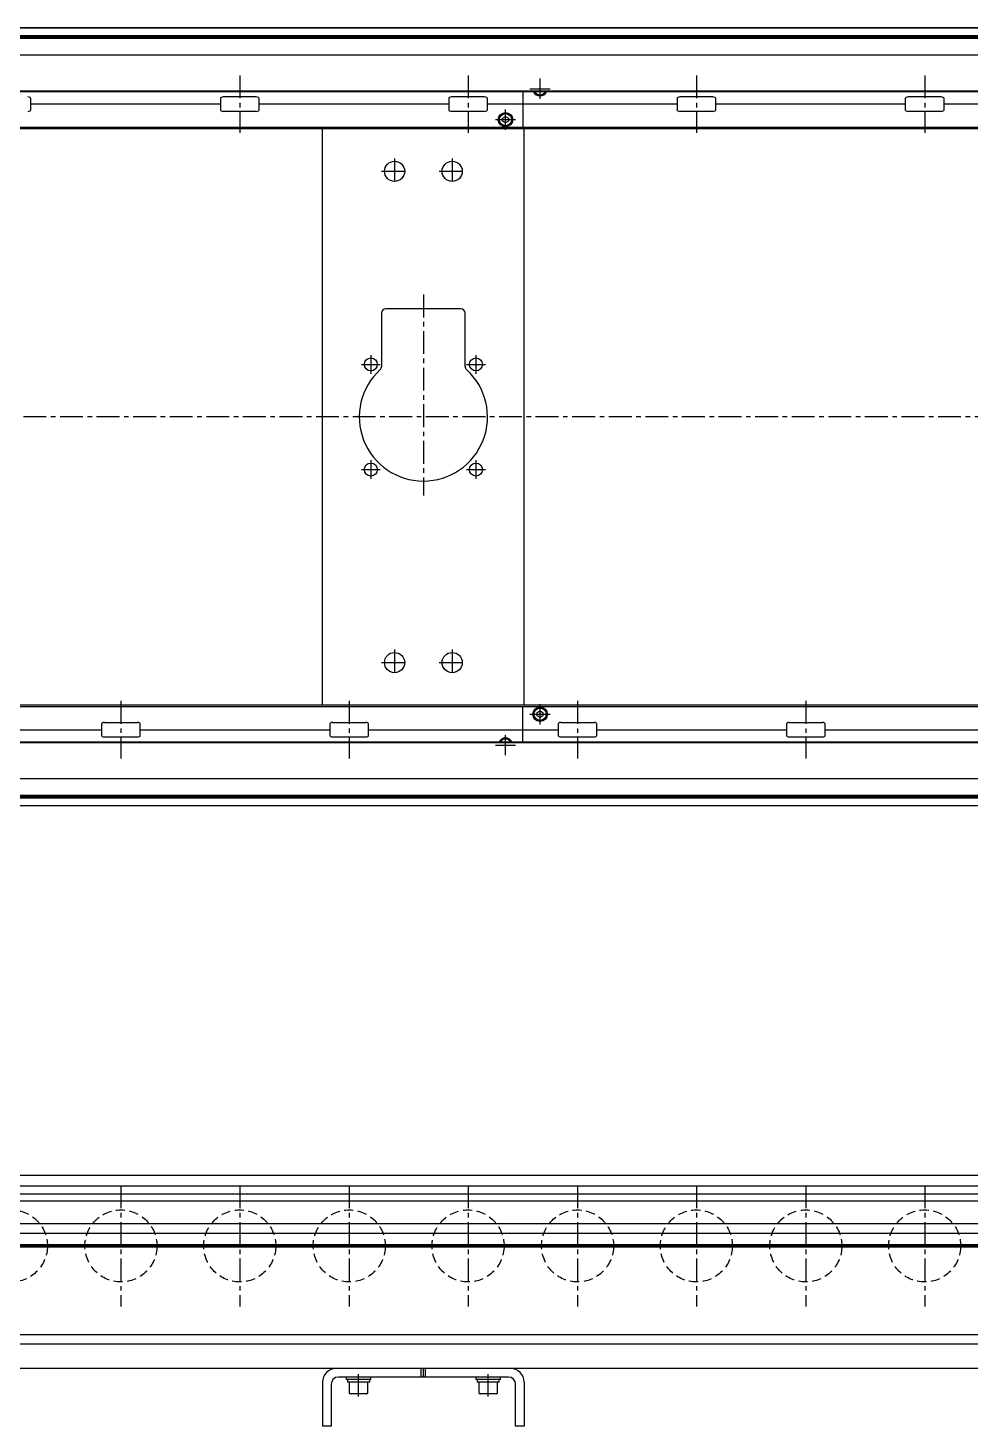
# Model space of a CAD drawing. Extents: x -10 to 4024, y -8 to 1051.
# Drawn here: x 2009 to 2663, y 28 to 998 of the extents above; entities that cross this region are included whole.
import ezdxf

# ---------------------------------------------------------------- set-up
doc = ezdxf.new("R2010")
doc.units = 0
doc.header["$LTSCALE"] = 0.5
doc.linetypes.add('CENTER', pattern=[50.8, 31.75, -6.35, 6.35, -6.35])
doc.linetypes.add('DASHED', pattern=[19.05, 12.7, -6.35])
for name, color, linetype in [('MSM_CENTER', 1, 'CENTER'), ('MSM_CONTINUOUS', 7, 'CONTINUOUS'), ('MSM_DASHED', 4, 'DASHED')]:
    doc.layers.add(name, color=color, linetype=linetype)

msp = doc.modelspace()

# ---------------------------------------------------------------- linework, layer by layer
at = {"layer": 'MSM_CENTER'}
for p, q in [((2155.65, 965.5), (2155.65, 925.5)), ((2314.15, 965.5), (2314.15, 925.5)), ((2364.15, 949.25), (2364.15, 963.25)), ((2472.65, 965.5), (2472.65, 925.5)), ((2631.15, 965.5), (2631.15, 925.5)), ((2357.15, 956.25), (2371.15, 956.25)), ((2340.15, 927.75), (2340.15, 941.75)), ((2333.15, 934.75), (2347.15, 934.75)), ((2263.15, 907.9), (2263.15, 889.9)), ((2303.15, 907.9), (2303.15, 889.9)), ((2254.15, 898.9), (2272.15, 898.9)), ((2294.15, 898.9), (2312.15, 898.9)), ((2283.15, 813.4), (2283.15, 673.9)), ((2246.65, 771.4), (2246.65, 758.4)), ((2319.65, 771.4), (2319.65, 758.4)), ((2240.15, 764.9), (2253.15, 764.9)), ((2313.15, 764.9), (2326.15, 764.9)), ((3316.75, 728.4), (359.65, 728.4)), ((2240.15, 691.9), (2253.15, 691.9)), ((2246.65, 698.4), (2246.65, 685.4)), ((2313.15, 691.9), (2326.15, 691.9)), ((2319.65, 698.4), (2319.65, 685.4)), ((2263.15, 566.9), (2263.15, 548.9)), ((2303.15, 566.9), (2303.15, 548.9)), ((2254.15, 557.9), (2272.15, 557.9)), ((2294.15, 557.9), (2312.15, 557.9)), ((2073.15, 531.3), (2073.15, 491.3)), ((2231.65, 531.3), (2231.65, 491.3)), ((2364.15, 515.05), (2364.15, 529.05)), ((2390.15, 531.3), (2390.15, 491.3)), ((2548.65, 531.3), (2548.65, 491.3)), ((2357.15, 522.05), (2371.15, 522.05)), ((2340.15, 493.55), (2340.15, 507.55)), ((2333.15, 500.55), (2347.15, 500.55)), ((2073.15, 195), (2073.15, 111)), ((2155.65, 195), (2155.65, 111)), ((2231.65, 195), (2231.65, 111)), ((2314.15, 195), (2314.15, 111)), ((2390.15, 195), (2390.15, 111)), ((2472.65, 195), (2472.65, 111)), ((2548.65, 195), (2548.65, 111)), ((2631.15, 195), (2631.15, 111)), ((367.15, 153), (3307.15, 153)), ((2238.15, 48.4), (2238.15, 64)), ((2328.15, 48.4), (2328.15, 64))]:
    msp.add_line(p, q, dxfattribs=at)
at = {"layer": 'MSM_CONTINUOUS'}
for p, q in [((3306.75, 998.4), (370.55, 998.4)), ((3305.15, 998.35), (372.15, 998.35)), ((3280.48, 992.92), (396.82, 992.92)), ((3280.48, 991.18), (396.82, 991.18)), ((3280.4, 992.05), (396.9, 992.05)), ((3305.15, 979.55), (372.15, 979.55)), ((3305.15, 954.15), (372.15, 954.15)), ((3305.15, 954.55), (422.15, 954.55)), ((2352.15, 954.15), (2352.15, 929.4)), ((2364.15, 953.94), (2363.79, 954.15)), ((2364.51, 954.15), (2364.15, 953.94)), ((2010.59, 941.5), (2010.59, 949.5)), ((2142.21, 945.5), (2010.59, 945.5)), ((2142.21, 949.5), (2142.21, 941.5)), ((2167.12, 950.5), (2144.18, 950.5)), ((2169.09, 941.5), (2169.09, 949.5)), ((2300.71, 945.5), (2169.09, 945.5)), ((2300.71, 949.5), (2300.71, 941.5)), ((2325.62, 950.5), (2302.68, 950.5)), ((2327.59, 941.5), (2327.59, 949.5)), ((2459.21, 945.5), (2327.59, 945.5)), ((2459.21, 949.5), (2459.21, 941.5)), ((2484.12, 950.5), (2461.18, 950.5)), ((2486.09, 941.5), (2486.09, 949.5)), ((2617.71, 945.5), (2486.09, 945.5)), ((2617.71, 949.5), (2617.71, 941.5)), ((2642.62, 950.5), (2619.68, 950.5)), ((2644.59, 941.5), (2644.59, 949.5)), ((2776.21, 945.5), (2644.59, 945.5)), ((2167.12, 940.5), (2144.18, 940.5)), ((2325.62, 940.5), (2302.68, 940.5)), ((2338.15, 935.9), (2340.15, 937.06)), ((2338.15, 933.6), (2338.15, 935.9)), ((2340.15, 932.44), (2338.15, 933.6)), ((2340.15, 937.06), (2342.15, 935.9)), ((2342.15, 933.6), (2340.15, 932.44)), ((2342.15, 935.9), (2342.15, 933.6)), ((2484.12, 940.5), (2461.18, 940.5)), ((2642.62, 940.5), (2619.68, 940.5)), ((3303.15, 929.4), (450.15, 929.4)), ((3306.75, 928.4), (450.15, 928.4)), ((2213.15, 528.4), (2213.15, 928.4)), ((2353.15, 528.4), (2353.15, 928.4)), ((2254.15, 800.4), (2254.15, 763.5)), ((2309.15, 803.4), (2257.15, 803.4)), ((2312.15, 763.5), (2312.15, 800.4)), ((3306.75, 528.4), (450.15, 528.4)), ((450.15, 527.4), (3303.15, 527.4)), ((2352.15, 502.65), (2352.15, 527.4)), ((2362.15, 523.2), (2364.15, 524.36)), ((2364.15, 524.36), (2366.15, 523.2)), ((2059.71, 515.3), (2059.71, 507.3)), ((2061.68, 516.3), (2084.62, 516.3)), ((2086.59, 507.3), (2086.59, 515.3)), ((2218.21, 515.3), (2218.21, 507.3)), ((2220.18, 516.3), (2243.12, 516.3)), ((2245.09, 507.3), (2245.09, 515.3)), ((2362.15, 520.9), (2362.15, 523.2)), ((2364.15, 519.74), (2362.15, 520.9)), ((2366.15, 520.9), (2364.15, 519.74)), ((2366.15, 523.2), (2366.15, 520.9)), ((2376.71, 515.3), (2376.71, 507.3)), ((2378.68, 516.3), (2401.62, 516.3)), ((2403.59, 507.3), (2403.59, 515.3)), ((2535.21, 515.3), (2535.21, 507.3)), ((2537.18, 516.3), (2560.12, 516.3)), ((2562.09, 507.3), (2562.09, 515.3)), ((1928.09, 511.3), (2059.71, 511.3)), ((2061.68, 506.3), (2084.62, 506.3)), ((2086.59, 511.3), (2218.21, 511.3)), ((2220.18, 506.3), (2243.12, 506.3)), ((2245.09, 511.3), (2376.71, 511.3)), ((2378.68, 506.3), (2401.62, 506.3)), ((2403.59, 511.3), (2535.21, 511.3)), ((2537.18, 506.3), (2560.12, 506.3)), ((2562.09, 511.3), (2693.71, 511.3)), ((3305.15, 502.65), (372.15, 502.65)), ((3305.15, 502.25), (422.15, 502.25)), ((2339.79, 502.65), (2340.15, 502.86)), ((2340.15, 502.86), (2340.51, 502.65)), ((3305.15, 477.25), (372.15, 477.25)), ((3306.75, 458.4), (370.55, 458.4)), ((3305.15, 458.45), (372.15, 458.45)), ((3280.48, 465.62), (396.82, 465.62)), ((3280.48, 463.88), (396.82, 463.88)), ((3280.4, 464.75), (396.9, 464.75)), ((3305.15, 202), (372.15, 202)), ((3305.15, 194.6), (674.31, 194.6)), ((3189.15, 189), (676.55, 189)), ((3189.15, 184), (678.55, 184)), ((3089.15, 168.25), (667.15, 168.25)), ((3089.15, 161.75), (682.15, 161.75)), ((3089.15, 153.87), (682.15, 153.87)), ((3089.15, 153), (682.15, 153)), ((3089.15, 152.13), (682.15, 152.13)), ((3089.15, 91.25), (682.15, 91.25)), ((3089.15, 84.75), (679.65, 84.75)), ((3306.75, 68), (472.15, 68)), ((2281.65, 62), (2281.65, 68)), ((2283.15, 62), (2283.15, 68)), ((2284.65, 62), (2284.65, 68)), ((2213.15, 58.5), (2213.15, 28)), ((2342.15, 62), (2224.15, 62)), ((2229.65, 62), (2229.65, 60.4)), ((2246.65, 60.4), (2229.65, 60.4)), ((2230.45, 60.4), (2230.45, 58.4)), ((2245.85, 58.4), (2230.45, 58.4)), ((2231.65, 58.4), (2231.65, 51.2)), ((2244.65, 51.2), (2244.65, 58.4)), ((2245.85, 58.4), (2245.85, 60.4)), ((2246.65, 60.4), (2246.65, 62)), ((2319.65, 62), (2319.65, 60.4)), ((2336.65, 60.4), (2319.65, 60.4)), ((2320.45, 60.4), (2320.45, 58.4)), ((2335.85, 58.4), (2320.45, 58.4)), ((2321.65, 58.4), (2321.65, 51.2)), ((2334.65, 51.2), (2334.65, 58.4)), ((2335.85, 58.4), (2335.85, 60.4)), ((2336.65, 60.4), (2336.65, 62)), ((2353.15, 58.5), (2353.15, 28)), ((2219.15, 57), (2219.15, 28)), ((2243.85, 50.4), (2232.45, 50.4)), ((2333.85, 50.4), (2322.45, 50.4)), ((2347.15, 28), (2347.15, 57)), ((2219.15, 28), (2213.15, 28)), ((2353.15, 28), (2347.15, 28))]:
    msp.add_line(p, q, dxfattribs=at)
for centre, radius in [((2340.15, 934.75), 5), ((2340.15, 934.75), 4.25), ((2263.15, 898.9), 7), ((2303.15, 898.9), 7), ((2246.65, 764.9), 4.5), ((2319.65, 764.9), 4.5), ((2246.65, 691.9), 4.5), ((2319.65, 691.9), 4.5), ((2263.15, 557.9), 7), ((2303.15, 557.9), 7), ((2364.15, 522.05), 5), ((2364.15, 522.05), 4.25)]:
    msp.add_circle(centre, radius, dxfattribs=at)
for centre, radius, start, end in [((2364.15, 956.25), 5, 204.83459, 335.16541), ((2364.15, 956.25), 4.25, 209.61158, 330.38842), ((2008.64, 947.09), 3.41, 64.75463, 90.33127), ((2009.72, 949.38), 0.882, 7.89725, 64.46719), ((2009.72, 941.62), 0.882, 295.53281, 352.10275), ((2143.08, 949.38), 0.882, 115.53281, 172.10275), ((2143.08, 941.62), 0.882, 187.89725, 244.46719), ((2144.16, 947.09), 3.41, 89.66873, 115.24537), ((2167.14, 947.09), 3.41, 64.75463, 90.33127), ((2168.22, 949.38), 0.882, 7.89725, 64.46719), ((2168.22, 941.62), 0.882, 295.53281, 352.10275), ((2301.58, 949.38), 0.882, 115.53281, 172.10275), ((2301.58, 941.62), 0.882, 187.89725, 244.46719), ((2302.66, 947.09), 3.41, 89.66873, 115.24537), ((2325.64, 947.09), 3.41, 64.75463, 90.33127), ((2326.72, 949.38), 0.882, 7.89725, 64.46719), ((2326.72, 941.62), 0.882, 295.53281, 352.10275), ((2460.08, 949.38), 0.882, 115.53281, 172.10275), ((2460.08, 941.62), 0.882, 187.89725, 244.46719), ((2461.16, 947.09), 3.41, 89.66873, 115.24537), ((2484.14, 947.09), 3.41, 64.75463, 90.33127), ((2485.22, 949.38), 0.882, 7.89725, 64.46719), ((2485.22, 941.62), 0.882, 295.53281, 352.10275), ((2618.58, 949.38), 0.882, 115.53281, 172.10275), ((2618.58, 941.62), 0.882, 187.89725, 244.46719), ((2619.66, 947.09), 3.41, 89.66873, 115.24537), ((2642.64, 947.09), 3.41, 64.75463, 90.33127), ((2643.72, 949.38), 0.882, 7.89725, 64.46719), ((2643.72, 941.62), 0.882, 295.53281, 352.10275), ((2008.64, 943.91), 3.41, 269.66873, 295.24537), ((2144.16, 943.91), 3.41, 244.75463, 270.33127), ((2167.14, 943.91), 3.41, 269.66873, 295.24537), ((2302.66, 943.91), 3.41, 244.75463, 270.33127), ((2325.64, 943.91), 3.41, 269.66873, 295.24537), ((2461.16, 943.91), 3.41, 244.75463, 270.33127), ((2484.14, 943.91), 3.41, 269.66873, 295.24537), ((2619.66, 943.91), 3.41, 244.75463, 270.33127), ((2642.64, 943.91), 3.41, 269.66873, 295.24537), ((2257.15, 800.4), 3, 90, 180), ((2309.15, 800.4), 3, 0, 90), ((2283.15, 728.4), 44.5, 132.35205, 47.64795), ((2251.15, 763.5), 3, 312.35205, 360), ((2315.15, 763.5), 3, 180, 227.64795), ((2060.58, 515.18), 0.882, 115.53281, 172.10275), ((2061.66, 512.89), 3.41, 89.66873, 115.24537), ((2084.64, 512.89), 3.41, 64.75463, 90.33127), ((2085.72, 515.18), 0.882, 7.89725, 64.46719), ((2219.08, 515.18), 0.882, 115.53281, 172.10275), ((2220.16, 512.89), 3.41, 89.66873, 115.24537), ((2243.14, 512.89), 3.41, 64.75463, 90.33127), ((2244.22, 515.18), 0.882, 7.89725, 64.46719), ((2377.58, 515.18), 0.882, 115.53281, 172.10275), ((2378.66, 512.89), 3.41, 89.66873, 115.24537), ((2401.64, 512.89), 3.41, 64.75463, 90.33127), ((2402.72, 515.18), 0.882, 7.89725, 64.46719), ((2536.08, 515.18), 0.882, 115.53281, 172.10275), ((2537.16, 512.89), 3.41, 89.66873, 115.24537), ((2560.14, 512.89), 3.41, 64.75463, 90.33127), ((2561.22, 515.18), 0.882, 7.89725, 64.46719), ((2060.58, 507.42), 0.882, 187.89725, 244.46719), ((2061.66, 509.71), 3.41, 244.75463, 270.33127), ((2084.64, 509.71), 3.41, 269.66873, 295.24537), ((2085.72, 507.42), 0.882, 295.53281, 352.10275), ((2219.08, 507.42), 0.882, 187.89725, 244.46719), ((2220.16, 509.71), 3.41, 244.75463, 270.33127), ((2243.14, 509.71), 3.41, 269.66873, 295.24537), ((2244.22, 507.42), 0.882, 295.53281, 352.10275), ((2340.15, 500.55), 5, 24.83459, 155.16541), ((2340.15, 500.55), 4.25, 29.61158, 150.38842), ((2377.58, 507.42), 0.882, 187.89725, 244.46719), ((2378.66, 509.71), 3.41, 244.75463, 270.33127), ((2401.64, 509.71), 3.41, 269.66873, 295.24537), ((2402.72, 507.42), 0.882, 295.53281, 352.10275), ((2536.08, 507.42), 0.882, 187.89725, 244.46719), ((2537.16, 509.71), 3.41, 244.75463, 270.33127), ((2560.14, 509.71), 3.41, 269.66873, 295.24537), ((2561.22, 507.42), 0.882, 295.53281, 352.10275), ((2222.65, 58.5), 9.5, 90, 180), ((2343.65, 58.5), 9.5, 0, 90), ((2224.15, 57), 5, 90, 180), ((2342.15, 57), 5, 0, 90), ((2232.45, 51.2), 0.8, 180, 270), ((2243.85, 51.2), 0.8, 270, 0), ((2322.45, 51.2), 0.8, 180, 270), ((2333.85, 51.2), 0.8, 270, 0)]:
    msp.add_arc(centre, radius, start, end, dxfattribs=at)
at = {"layer": 'MSM_DASHED'}
for centre in [(1997.15, 153), (2073.15, 153), (2155.65, 153), (2231.65, 153), (2314.15, 153), (2390.15, 153), (2472.65, 153), (2548.65, 153), (2631.15, 153)]:
    msp.add_circle(centre, 25, dxfattribs=at)

doc.saveas('drawing.dxf')
